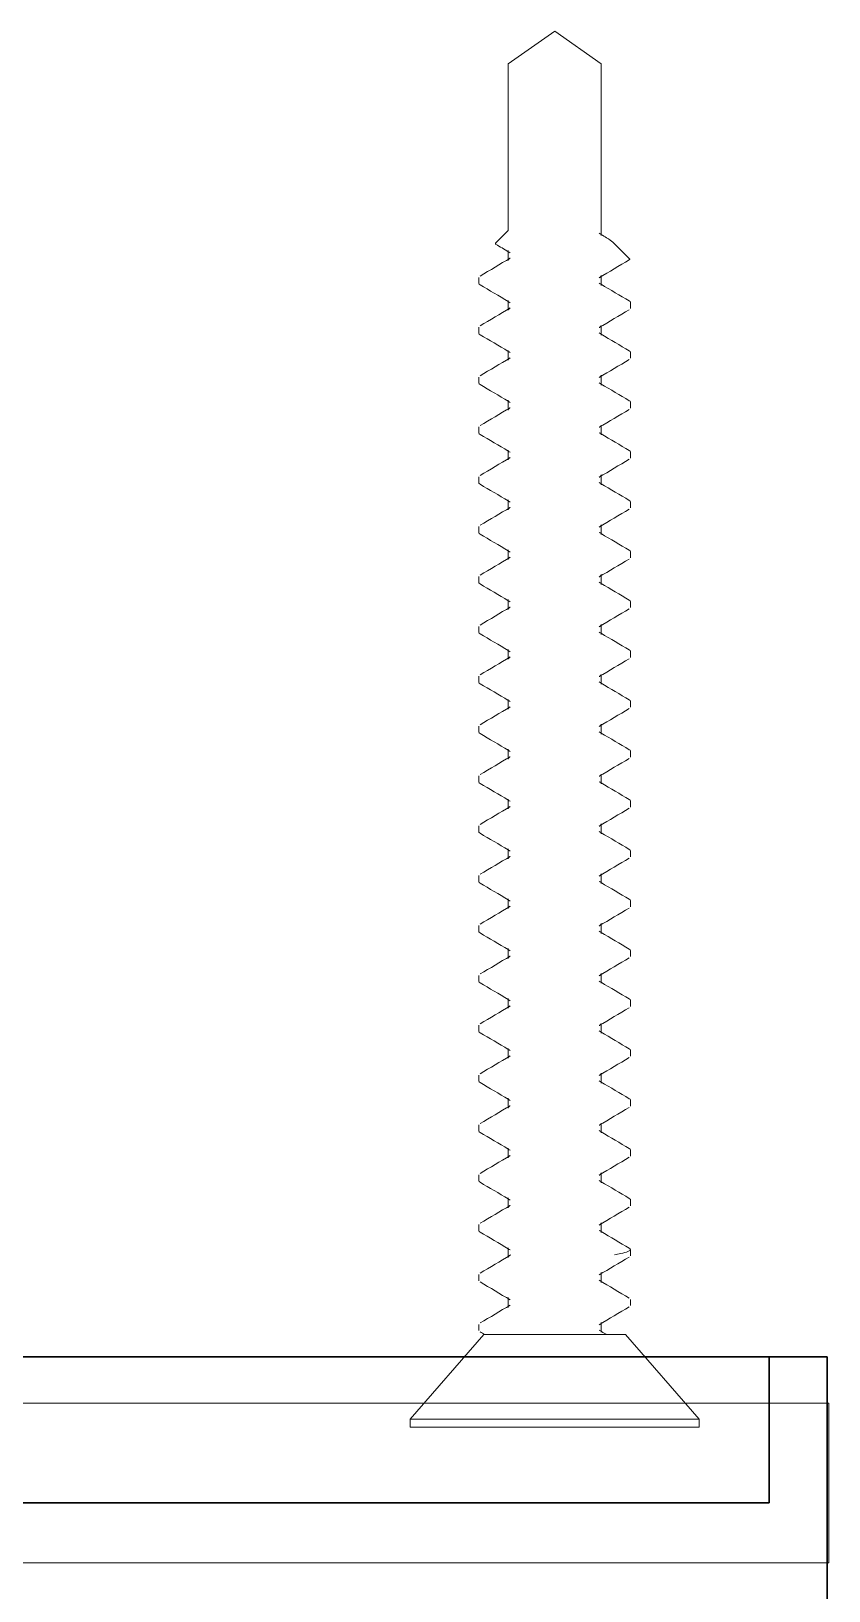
# Model space of a CAD drawing. Header units: inches. Extents: x -3.11 to 0.33, y 7.98 to 15.01.
# Drawn here: x -1.233 to -0.233, y 13.051 to 15.006 of the extents above; entities that cross this region are included whole.
import ezdxf

# ---------------------------------------------------------------- set-up
doc = ezdxf.new("R2010")
doc.units = ezdxf.units.IN
doc.header["$LTSCALE"] = 0.5
doc.header["$MEASUREMENT"] = 0
for name, color, linetype, lineweight in [('FABRIC-ROLL', 7, 'Continuous', 30), ('SHADE-BRACKET', 7, 'Continuous', 30), ('SHADE-BRACKET_SCREW', 7, 'Continuous', 5), ('SUB-BRACKET', 7, 'Continuous', 18)]:
    doc.layers.add(name, color=color, linetype=linetype, lineweight=lineweight)

# ---------------------------------------------------------------- blocks, each defined once
blk = doc.blocks.new('SCREWS-085596')
at = {"layer": 'SHADE-BRACKET_SCREW', "extrusion": (1, 6.12323e-17, 0)}
for p, q in [((-0.8073, 14.7453), (-0.749, 14.7861)), ((-0.6908, 14.7453), (-0.749, 14.7861)), ((-0.8073, 14.7453), (-0.8073, 14.5361)), ((-0.6908, 14.7453), (-0.6908, 14.53)), ((-0.8073, 14.5361), (-0.8232, 14.5202)), ((-0.8073, 14.511), (-0.8073, 14.5001)), ((-0.6762, 14.5216), (-0.655, 14.5004)), ((-0.8073, 14.5001), (-0.8073, 14.4987)), ((-0.844, 14.4775), (-0.844, 14.4697)), ((-0.6908, 14.4798), (-0.6908, 14.4785)), ((-0.6908, 14.4785), (-0.6908, 14.4675)), ((-0.8073, 14.4485), (-0.8073, 14.4376)), ((-0.8073, 14.4376), (-0.8073, 14.4362)), ((-0.654, 14.4385), (-0.654, 14.4463)), ((-0.844, 14.415), (-0.844, 14.4072)), ((-0.6908, 14.4173), (-0.6908, 14.416)), ((-0.6908, 14.416), (-0.6908, 14.405)), ((-0.8073, 14.386), (-0.8073, 14.3751)), ((-0.8073, 14.3751), (-0.8073, 14.3737)), ((-0.654, 14.376), (-0.654, 14.3838)), ((-0.844, 14.3525), (-0.844, 14.3447)), ((-0.6908, 14.3548), (-0.6908, 14.3535)), ((-0.6908, 14.3535), (-0.6908, 14.3425)), ((-0.8073, 14.3235), (-0.8073, 14.3126)), ((-0.8073, 14.3126), (-0.8073, 14.3112)), ((-0.654, 14.3135), (-0.654, 14.3213)), ((-0.6908, 14.2923), (-0.6908, 14.291)), ((-0.844, 14.29), (-0.844, 14.2822)), ((-0.6908, 14.291), (-0.6908, 14.28)), ((-0.8073, 14.261), (-0.8073, 14.2501)), ((-0.654, 14.251), (-0.654, 14.2588)), ((-0.8073, 14.2501), (-0.8073, 14.2487)), ((-0.844, 14.2275), (-0.844, 14.2197)), ((-0.6908, 14.2298), (-0.6908, 14.2285)), ((-0.6908, 14.2285), (-0.6908, 14.2175)), ((-0.8073, 14.1985), (-0.8073, 14.1876)), ((-0.654, 14.1885), (-0.654, 14.1963)), ((-0.8073, 14.1876), (-0.8073, 14.1862)), ((-0.844, 14.165), (-0.844, 14.1572)), ((-0.6908, 14.1673), (-0.6908, 14.166)), ((-0.6908, 14.166), (-0.6908, 14.155)), ((-0.8073, 14.136), (-0.8073, 14.1251)), ((-0.8073, 14.1251), (-0.8073, 14.1237)), ((-0.654, 14.126), (-0.654, 14.1338)), ((-0.844, 14.1025), (-0.844, 14.0947)), ((-0.6908, 14.1048), (-0.6908, 14.1035)), ((-0.6908, 14.1035), (-0.6908, 14.0925)), ((-0.8073, 14.0735), (-0.8073, 14.0626)), ((-0.8073, 14.0626), (-0.8073, 14.0612)), ((-0.654, 14.0635), (-0.654, 14.0713)), ((-0.844, 14.04), (-0.844, 14.0322)), ((-0.6908, 14.0423), (-0.6908, 14.041)), ((-0.6908, 14.041), (-0.6908, 14.03)), ((-0.8073, 14.011), (-0.8073, 14.0001)), ((-0.8073, 14.0001), (-0.8073, 13.9987)), ((-0.654, 14.001), (-0.654, 14.0088)), ((-0.6908, 13.9798), (-0.6908, 13.9785)), ((-0.844, 13.9775), (-0.844, 13.9697)), ((-0.6908, 13.9785), (-0.6908, 13.9675)), ((-0.8073, 13.9485), (-0.8073, 13.9376)), ((-0.654, 13.9385), (-0.654, 13.9463)), ((-0.8073, 13.9376), (-0.8073, 13.9362)), ((-0.844, 13.915), (-0.844, 13.9072)), ((-0.6908, 13.9173), (-0.6908, 13.916)), ((-0.6908, 13.916), (-0.6908, 13.905)), ((-0.8073, 13.886), (-0.8073, 13.8751)), ((-0.654, 13.876), (-0.654, 13.8838)), ((-0.8073, 13.8751), (-0.8073, 13.8737)), ((-0.844, 13.8525), (-0.844, 13.8447)), ((-0.6908, 13.8548), (-0.6908, 13.8535)), ((-0.6908, 13.8535), (-0.6908, 13.8425)), ((-0.8073, 13.8235), (-0.8073, 13.8126)), ((-0.8073, 13.8126), (-0.8073, 13.8112)), ((-0.654, 13.8135), (-0.654, 13.8213)), ((-0.844, 13.79), (-0.844, 13.7822)), ((-0.6908, 13.7923), (-0.6908, 13.791)), ((-0.6908, 13.791), (-0.6908, 13.78)), ((-0.8073, 13.761), (-0.8073, 13.7501)), ((-0.8073, 13.7501), (-0.8073, 13.7487)), ((-0.654, 13.751), (-0.654, 13.7588)), ((-0.844, 13.7275), (-0.844, 13.7197)), ((-0.6908, 13.7298), (-0.6908, 13.7285)), ((-0.6908, 13.7285), (-0.6908, 13.7175)), ((-0.8073, 13.6985), (-0.8073, 13.6876)), ((-0.8073, 13.6876), (-0.8073, 13.6862)), ((-0.654, 13.6885), (-0.654, 13.6963)), ((-0.6908, 13.6673), (-0.6908, 13.666)), ((-0.844, 13.665), (-0.844, 13.6572)), ((-0.6908, 13.666), (-0.6908, 13.655)), ((-0.8073, 13.636), (-0.8073, 13.6251)), ((-0.654, 13.626), (-0.654, 13.6338)), ((-0.8073, 13.6251), (-0.8073, 13.6237)), ((-0.844, 13.6025), (-0.844, 13.5947)), ((-0.6908, 13.6048), (-0.6908, 13.6035)), ((-0.6908, 13.6035), (-0.6908, 13.5925)), ((-0.8073, 13.5735), (-0.8073, 13.5626)), ((-0.654, 13.5635), (-0.654, 13.5713)), ((-0.8073, 13.5626), (-0.8073, 13.5612)), ((-0.844, 13.54), (-0.844, 13.5322)), ((-0.6908, 13.5423), (-0.6908, 13.541)), ((-0.6908, 13.541), (-0.6908, 13.53)), ((-0.8073, 13.511), (-0.8073, 13.5001)), ((-0.8073, 13.5001), (-0.8073, 13.4987)), ((-0.654, 13.501), (-0.654, 13.5088)), ((-0.844, 13.4775), (-0.844, 13.4697)), ((-0.6908, 13.4798), (-0.6908, 13.4785)), ((-0.6908, 13.4785), (-0.6908, 13.4675)), ((-0.8073, 13.4485), (-0.8073, 13.4376)), ((-0.8073, 13.4376), (-0.8073, 13.4362)), ((-0.654, 13.4385), (-0.654, 13.4463)), ((-0.844, 13.415), (-0.844, 13.4072)), ((-0.6908, 13.4173), (-0.6908, 13.416)), ((-0.6908, 13.416), (-0.6908, 13.405)), ((-0.8073, 13.386), (-0.8073, 13.3751)), ((-0.8073, 13.3751), (-0.8073, 13.3737)), ((-0.654, 13.376), (-0.654, 13.3838)), ((-0.6908, 13.3548), (-0.6908, 13.3535)), ((-0.844, 13.3525), (-0.844, 13.3447)), ((-0.6908, 13.3535), (-0.6908, 13.3425)), ((-0.8073, 13.3235), (-0.8073, 13.3126)), ((-0.654, 13.3135), (-0.654, 13.3213)), ((-0.8073, 13.3126), (-0.8073, 13.3112)), ((-0.844, 13.29), (-0.844, 13.2822)), ((-0.6908, 13.2923), (-0.6908, 13.291)), ((-0.6908, 13.291), (-0.6908, 13.28)), ((-0.8073, 13.261), (-0.8073, 13.2521)), ((-0.654, 13.2521), (-0.654, 13.2588)), ((-0.8073, 13.2521), (-0.8073, 13.2487)), ((-0.654, 13.251), (-0.654, 13.2521)), ((-0.844, 13.2275), (-0.844, 13.2197)), ((-0.6908, 13.2298), (-0.6908, 13.2175)), ((-0.8073, 13.1985), (-0.8073, 13.1862)), ((-0.654, 13.1885), (-0.654, 13.1963)), ((-0.844, 13.165), (-0.844, 13.1572)), ((-0.6908, 13.1673), (-0.6908, 13.155)), ((-0.8379, 13.1521), (-0.93, 13.0461)), ((-0.8379, 13.1521), (-0.749, 13.1521)), ((-0.749, 13.1521), (-0.6602, 13.1521)), ((-0.6602, 13.1521), (-0.568, 13.0461)), ((-0.93, 13.0461), (-0.749, 13.0461)), ((-0.93, 13.0461), (-0.93, 13.0361)), ((-0.749, 13.0461), (-0.568, 13.0461)), ((-0.568, 13.0461), (-0.568, 13.0361)), ((-0.8281, 13.0361), (-0.93, 13.0361)), ((-0.8281, 13.0361), (-0.6685, 13.0361)), ((-0.568, 13.0361), (-0.6685, 13.0361))]:
    blk.add_line(p, q, dxfattribs=at)
at = {"layer": 'SHADE-BRACKET_SCREW'}
for points in [[(-0.6932, 14.5328), (-0.6924, 14.5323), (-0.6916, 14.5318), (-0.6908, 14.5313)], [(-0.6908, 14.5313), (-0.6885, 14.5299), (-0.6862, 14.5285), (-0.6839, 14.5272)], [(-0.6762, 14.5216), (-0.678, 14.5234), (-0.6805, 14.5252), (-0.6839, 14.5272)], [(-0.8073, 14.5097), (-0.8124, 14.5128), (-0.8176, 14.5159), (-0.8227, 14.5189)], [(-0.8048, 14.5082), (-0.8057, 14.5087), (-0.8065, 14.5092), (-0.8073, 14.5097)], [(-0.6762, 14.5216), (-0.6762, 14.5216), (-0.6762, 14.5216), (-0.6762, 14.5216)], [(-0.6762, 14.5216), (-0.6762, 14.5216), (-0.6762, 14.5216), (-0.6762, 14.5216)], [(-0.8426, 14.4792), (-0.83, 14.4866), (-0.8174, 14.494), (-0.8048, 14.5016)], [(-0.6555, 14.4994), (-0.6681, 14.492), (-0.6807, 14.4846), (-0.6932, 14.477)], [(-0.6554, 14.4994), (-0.6554, 14.4994), (-0.6554, 14.4994), (-0.6554, 14.4994)], [(-0.8426, 14.4681), (-0.8436, 14.4687), (-0.844, 14.4692), (-0.844, 14.4697)], [(-0.8073, 14.4472), (-0.819, 14.4543), (-0.8308, 14.4612), (-0.8426, 14.4681)], [(-0.6932, 14.4703), (-0.6924, 14.4698), (-0.6916, 14.4693), (-0.6908, 14.4688)], [(-0.6908, 14.4688), (-0.679, 14.4618), (-0.6673, 14.4548), (-0.6555, 14.4479)], [(-0.8426, 14.4167), (-0.83, 14.4241), (-0.8174, 14.4315), (-0.8048, 14.4391)], [(-0.8048, 14.4457), (-0.8057, 14.4462), (-0.8065, 14.4467), (-0.8073, 14.4472)], [(-0.6555, 14.4369), (-0.6681, 14.4295), (-0.6807, 14.4221), (-0.6932, 14.4145)], [(-0.6555, 14.4479), (-0.6545, 14.4474), (-0.654, 14.4468), (-0.654, 14.4463)], [(-0.8426, 14.4056), (-0.8436, 14.4062), (-0.844, 14.4067), (-0.844, 14.4072)], [(-0.8073, 14.3847), (-0.819, 14.3918), (-0.8308, 14.3987), (-0.8426, 14.4056)], [(-0.6932, 14.4078), (-0.6924, 14.4073), (-0.6916, 14.4068), (-0.6908, 14.4063)], [(-0.6908, 14.4063), (-0.679, 14.3993), (-0.6673, 14.3923), (-0.6555, 14.3854)], [(-0.8426, 14.3542), (-0.83, 14.3616), (-0.8174, 14.369), (-0.8048, 14.3766)], [(-0.8048, 14.3832), (-0.8057, 14.3837), (-0.8065, 14.3842), (-0.8073, 14.3847)], [(-0.6555, 14.3744), (-0.6681, 14.367), (-0.6807, 14.3596), (-0.6932, 14.352)], [(-0.6555, 14.3854), (-0.6545, 14.3849), (-0.654, 14.3843), (-0.654, 14.3838)], [(-0.8426, 14.3431), (-0.8436, 14.3437), (-0.844, 14.3442), (-0.844, 14.3447)], [(-0.8073, 14.3222), (-0.819, 14.3293), (-0.8308, 14.3362), (-0.8426, 14.3431)], [(-0.6932, 14.3453), (-0.6924, 14.3448), (-0.6916, 14.3443), (-0.6908, 14.3438)], [(-0.6908, 14.3438), (-0.679, 14.3368), (-0.6673, 14.3298), (-0.6555, 14.3229)], [(-0.8426, 14.2917), (-0.83, 14.2991), (-0.8174, 14.3065), (-0.8048, 14.3141)], [(-0.8048, 14.3207), (-0.8057, 14.3212), (-0.8065, 14.3217), (-0.8073, 14.3222)], [(-0.6555, 14.3119), (-0.6681, 14.3045), (-0.6807, 14.2971), (-0.6932, 14.2895)], [(-0.6555, 14.3229), (-0.6545, 14.3224), (-0.654, 14.3218), (-0.654, 14.3213)], [(-0.8426, 14.2806), (-0.8436, 14.2812), (-0.844, 14.2817), (-0.844, 14.2822)], [(-0.8073, 14.2597), (-0.819, 14.2668), (-0.8308, 14.2737), (-0.8426, 14.2806)], [(-0.6932, 14.2828), (-0.6924, 14.2823), (-0.6916, 14.2818), (-0.6908, 14.2813)], [(-0.6908, 14.2813), (-0.679, 14.2743), (-0.6673, 14.2673), (-0.6555, 14.2604)], [(-0.8048, 14.2582), (-0.8057, 14.2587), (-0.8065, 14.2592), (-0.8073, 14.2597)], [(-0.6555, 14.2604), (-0.6545, 14.2599), (-0.654, 14.2593), (-0.654, 14.2588)], [(-0.8426, 14.2292), (-0.83, 14.2366), (-0.8174, 14.244), (-0.8048, 14.2516)], [(-0.6555, 14.2494), (-0.6681, 14.242), (-0.6807, 14.2346), (-0.6932, 14.227)], [(-0.8426, 14.2181), (-0.8436, 14.2187), (-0.844, 14.2192), (-0.844, 14.2197)], [(-0.8073, 14.1972), (-0.819, 14.2043), (-0.8308, 14.2112), (-0.8426, 14.2181)], [(-0.6932, 14.2203), (-0.6924, 14.2198), (-0.6916, 14.2193), (-0.6908, 14.2188)], [(-0.6908, 14.2188), (-0.679, 14.2118), (-0.6673, 14.2048), (-0.6555, 14.1979)], [(-0.8048, 14.1957), (-0.8057, 14.1962), (-0.8065, 14.1967), (-0.8073, 14.1972)], [(-0.6555, 14.1979), (-0.6545, 14.1974), (-0.654, 14.1968), (-0.654, 14.1963)], [(-0.8426, 14.1667), (-0.83, 14.1741), (-0.8174, 14.1815), (-0.8048, 14.1891)], [(-0.6555, 14.1869), (-0.6681, 14.1795), (-0.6807, 14.1721), (-0.6932, 14.1645)], [(-0.8426, 14.1556), (-0.8436, 14.1562), (-0.844, 14.1567), (-0.844, 14.1572)], [(-0.8073, 14.1347), (-0.819, 14.1418), (-0.8308, 14.1487), (-0.8426, 14.1556)], [(-0.6932, 14.1578), (-0.6924, 14.1573), (-0.6916, 14.1568), (-0.6908, 14.1563)], [(-0.6908, 14.1563), (-0.679, 14.1493), (-0.6673, 14.1423), (-0.6555, 14.1354)], [(-0.8426, 14.1042), (-0.83, 14.1116), (-0.8174, 14.119), (-0.8048, 14.1266)], [(-0.8048, 14.1332), (-0.8057, 14.1337), (-0.8065, 14.1342), (-0.8073, 14.1347)], [(-0.6555, 14.1244), (-0.6681, 14.117), (-0.6807, 14.1096), (-0.6932, 14.102)], [(-0.6555, 14.1354), (-0.6545, 14.1349), (-0.654, 14.1343), (-0.654, 14.1338)], [(-0.8426, 14.0931), (-0.8436, 14.0937), (-0.844, 14.0942), (-0.844, 14.0947)], [(-0.8073, 14.0722), (-0.819, 14.0793), (-0.8308, 14.0862), (-0.8426, 14.0931)], [(-0.6932, 14.0953), (-0.6924, 14.0948), (-0.6916, 14.0943), (-0.6908, 14.0938)], [(-0.6908, 14.0938), (-0.679, 14.0868), (-0.6673, 14.0798), (-0.6555, 14.0729)], [(-0.8426, 14.0417), (-0.83, 14.0491), (-0.8174, 14.0565), (-0.8048, 14.0641)], [(-0.8048, 14.0707), (-0.8057, 14.0712), (-0.8065, 14.0717), (-0.8073, 14.0722)], [(-0.6555, 14.0619), (-0.6681, 14.0545), (-0.6807, 14.0471), (-0.6932, 14.0395)], [(-0.6555, 14.0729), (-0.6545, 14.0724), (-0.654, 14.0718), (-0.654, 14.0713)], [(-0.8426, 14.0306), (-0.8436, 14.0312), (-0.844, 14.0317), (-0.844, 14.0322)], [(-0.8073, 14.0097), (-0.819, 14.0168), (-0.8308, 14.0237), (-0.8426, 14.0306)], [(-0.6932, 14.0328), (-0.6924, 14.0323), (-0.6916, 14.0318), (-0.6908, 14.0313)], [(-0.6908, 14.0313), (-0.679, 14.0243), (-0.6673, 14.0173), (-0.6555, 14.0104)], [(-0.8426, 13.9792), (-0.83, 13.9866), (-0.8174, 13.994), (-0.8048, 14.0016)], [(-0.8048, 14.0082), (-0.8057, 14.0087), (-0.8065, 14.0092), (-0.8073, 14.0097)], [(-0.6555, 13.9994), (-0.6681, 13.992), (-0.6807, 13.9846), (-0.6932, 13.977)], [(-0.6555, 14.0104), (-0.6545, 14.0099), (-0.654, 14.0093), (-0.654, 14.0088)], [(-0.8426, 13.9681), (-0.8436, 13.9687), (-0.844, 13.9692), (-0.844, 13.9697)], [(-0.8073, 13.9472), (-0.819, 13.9543), (-0.8308, 13.9612), (-0.8426, 13.9681)], [(-0.6932, 13.9703), (-0.6924, 13.9698), (-0.6916, 13.9693), (-0.6908, 13.9688)], [(-0.6908, 13.9688), (-0.679, 13.9618), (-0.6673, 13.9548), (-0.6555, 13.9479)], [(-0.8048, 13.9457), (-0.8057, 13.9462), (-0.8065, 13.9467), (-0.8073, 13.9472)], [(-0.6555, 13.9479), (-0.6545, 13.9474), (-0.654, 13.9468), (-0.654, 13.9463)], [(-0.8426, 13.9167), (-0.83, 13.9241), (-0.8174, 13.9315), (-0.8048, 13.9391)], [(-0.6555, 13.9369), (-0.6681, 13.9295), (-0.6807, 13.9221), (-0.6932, 13.9145)], [(-0.8426, 13.9056), (-0.8436, 13.9062), (-0.844, 13.9067), (-0.844, 13.9072)], [(-0.8073, 13.8847), (-0.819, 13.8918), (-0.8308, 13.8987), (-0.8426, 13.9056)], [(-0.6932, 13.9078), (-0.6924, 13.9073), (-0.6916, 13.9068), (-0.6908, 13.9063)], [(-0.6908, 13.9063), (-0.679, 13.8993), (-0.6673, 13.8923), (-0.6555, 13.8854)], [(-0.8048, 13.8832), (-0.8057, 13.8837), (-0.8065, 13.8842), (-0.8073, 13.8847)], [(-0.6555, 13.8854), (-0.6545, 13.8849), (-0.654, 13.8843), (-0.654, 13.8838)], [(-0.8426, 13.8542), (-0.83, 13.8616), (-0.8174, 13.869), (-0.8048, 13.8766)], [(-0.6555, 13.8744), (-0.6681, 13.867), (-0.6807, 13.8596), (-0.6932, 13.852)], [(-0.8426, 13.8431), (-0.8436, 13.8437), (-0.844, 13.8442), (-0.844, 13.8447)], [(-0.8073, 13.8222), (-0.819, 13.8293), (-0.8308, 13.8362), (-0.8426, 13.8431)], [(-0.6932, 13.8453), (-0.6924, 13.8448), (-0.6916, 13.8443), (-0.6908, 13.8438)], [(-0.6908, 13.8438), (-0.679, 13.8368), (-0.6673, 13.8298), (-0.6555, 13.8229)], [(-0.6555, 13.8229), (-0.6545, 13.8224), (-0.654, 13.8218), (-0.654, 13.8213)], [(-0.8426, 13.7917), (-0.83, 13.7991), (-0.8174, 13.8065), (-0.8048, 13.8141)], [(-0.8048, 13.8207), (-0.8057, 13.8212), (-0.8065, 13.8217), (-0.8073, 13.8222)], [(-0.6555, 13.8119), (-0.6681, 13.8045), (-0.6807, 13.7971), (-0.6932, 13.7895)], [(-0.8426, 13.7806), (-0.8436, 13.7812), (-0.844, 13.7817), (-0.844, 13.7822)], [(-0.8073, 13.7597), (-0.819, 13.7668), (-0.8308, 13.7737), (-0.8426, 13.7806)], [(-0.6932, 13.7828), (-0.6924, 13.7823), (-0.6916, 13.7818), (-0.6908, 13.7813)], [(-0.6908, 13.7813), (-0.679, 13.7743), (-0.6673, 13.7673), (-0.6555, 13.7604)], [(-0.8426, 13.7292), (-0.83, 13.7366), (-0.8174, 13.744), (-0.8048, 13.7516)], [(-0.8048, 13.7582), (-0.8057, 13.7587), (-0.8065, 13.7592), (-0.8073, 13.7597)], [(-0.6555, 13.7494), (-0.6681, 13.742), (-0.6807, 13.7346), (-0.6932, 13.727)], [(-0.6555, 13.7604), (-0.6545, 13.7599), (-0.654, 13.7593), (-0.654, 13.7588)], [(-0.8426, 13.7181), (-0.8436, 13.7187), (-0.844, 13.7192), (-0.844, 13.7197)], [(-0.8073, 13.6972), (-0.819, 13.7043), (-0.8308, 13.7112), (-0.8426, 13.7181)], [(-0.6932, 13.7203), (-0.6924, 13.7198), (-0.6916, 13.7193), (-0.6908, 13.7188)], [(-0.6908, 13.7188), (-0.679, 13.7118), (-0.6673, 13.7048), (-0.6555, 13.6979)], [(-0.8426, 13.6667), (-0.83, 13.6741), (-0.8174, 13.6815), (-0.8048, 13.6891)], [(-0.8048, 13.6957), (-0.8057, 13.6962), (-0.8065, 13.6967), (-0.8073, 13.6972)], [(-0.6555, 13.6869), (-0.6681, 13.6795), (-0.6807, 13.6721), (-0.6932, 13.6645)], [(-0.6555, 13.6979), (-0.6545, 13.6974), (-0.654, 13.6968), (-0.654, 13.6963)], [(-0.8426, 13.6556), (-0.8436, 13.6562), (-0.844, 13.6567), (-0.844, 13.6572)], [(-0.8073, 13.6347), (-0.819, 13.6418), (-0.8308, 13.6487), (-0.8426, 13.6556)], [(-0.6932, 13.6578), (-0.6924, 13.6573), (-0.6916, 13.6568), (-0.6908, 13.6563)], [(-0.6908, 13.6563), (-0.679, 13.6493), (-0.6673, 13.6423), (-0.6555, 13.6354)], [(-0.8048, 13.6332), (-0.8057, 13.6337), (-0.8065, 13.6342), (-0.8073, 13.6347)], [(-0.6555, 13.6354), (-0.6545, 13.6349), (-0.654, 13.6343), (-0.654, 13.6338)], [(-0.8426, 13.6042), (-0.83, 13.6116), (-0.8174, 13.619), (-0.8048, 13.6266)], [(-0.6555, 13.6244), (-0.6681, 13.617), (-0.6807, 13.6096), (-0.6932, 13.602)], [(-0.8426, 13.5931), (-0.8436, 13.5937), (-0.844, 13.5942), (-0.844, 13.5947)], [(-0.8073, 13.5722), (-0.819, 13.5793), (-0.8308, 13.5862), (-0.8426, 13.5931)], [(-0.6932, 13.5953), (-0.6924, 13.5948), (-0.6916, 13.5943), (-0.6908, 13.5938)], [(-0.6908, 13.5938), (-0.679, 13.5868), (-0.6673, 13.5798), (-0.6555, 13.5729)], [(-0.8048, 13.5707), (-0.8057, 13.5712), (-0.8065, 13.5717), (-0.8073, 13.5722)], [(-0.6555, 13.5729), (-0.6545, 13.5724), (-0.654, 13.5718), (-0.654, 13.5713)], [(-0.8426, 13.5417), (-0.83, 13.5491), (-0.8174, 13.5565), (-0.8048, 13.5641)], [(-0.6555, 13.5619), (-0.6681, 13.5545), (-0.6807, 13.5471), (-0.6932, 13.5395)], [(-0.8426, 13.5306), (-0.8436, 13.5312), (-0.844, 13.5317), (-0.844, 13.5322)], [(-0.8073, 13.5097), (-0.819, 13.5168), (-0.8308, 13.5237), (-0.8426, 13.5306)], [(-0.6932, 13.5328), (-0.6924, 13.5323), (-0.6916, 13.5318), (-0.6908, 13.5313)], [(-0.6908, 13.5313), (-0.679, 13.5243), (-0.6673, 13.5173), (-0.6555, 13.5104)], [(-0.6555, 13.5104), (-0.6545, 13.5099), (-0.654, 13.5093), (-0.654, 13.5088)], [(-0.8426, 13.4792), (-0.83, 13.4866), (-0.8174, 13.494), (-0.8048, 13.5016)], [(-0.8048, 13.5082), (-0.8057, 13.5087), (-0.8065, 13.5092), (-0.8073, 13.5097)], [(-0.6555, 13.4994), (-0.6681, 13.492), (-0.6807, 13.4846), (-0.6932, 13.477)], [(-0.8426, 13.4681), (-0.8436, 13.4687), (-0.844, 13.4692), (-0.844, 13.4697)], [(-0.8073, 13.4472), (-0.819, 13.4543), (-0.8308, 13.4612), (-0.8426, 13.4681)], [(-0.6932, 13.4703), (-0.6924, 13.4698), (-0.6916, 13.4693), (-0.6908, 13.4688)], [(-0.6908, 13.4688), (-0.679, 13.4618), (-0.6673, 13.4548), (-0.6555, 13.4479)], [(-0.8426, 13.4167), (-0.83, 13.4241), (-0.8174, 13.4315), (-0.8048, 13.4391)], [(-0.8048, 13.4457), (-0.8057, 13.4462), (-0.8065, 13.4467), (-0.8073, 13.4472)], [(-0.6555, 13.4369), (-0.6681, 13.4295), (-0.6807, 13.4221), (-0.6932, 13.4145)], [(-0.6555, 13.4479), (-0.6545, 13.4474), (-0.654, 13.4468), (-0.654, 13.4463)], [(-0.8426, 13.4056), (-0.8436, 13.4062), (-0.844, 13.4067), (-0.844, 13.4072)], [(-0.8073, 13.3847), (-0.819, 13.3918), (-0.8308, 13.3987), (-0.8426, 13.4056)], [(-0.6932, 13.4078), (-0.6924, 13.4073), (-0.6916, 13.4068), (-0.6908, 13.4063)], [(-0.6908, 13.4063), (-0.679, 13.3993), (-0.6673, 13.3923), (-0.6555, 13.3854)], [(-0.8426, 13.3542), (-0.83, 13.3616), (-0.8174, 13.369), (-0.8048, 13.3766)], [(-0.8048, 13.3832), (-0.8057, 13.3837), (-0.8065, 13.3842), (-0.8073, 13.3847)], [(-0.6555, 13.3744), (-0.6681, 13.367), (-0.6807, 13.3596), (-0.6932, 13.352)], [(-0.6555, 13.3854), (-0.6545, 13.3849), (-0.654, 13.3843), (-0.654, 13.3838)], [(-0.8426, 13.3431), (-0.8436, 13.3437), (-0.844, 13.3442), (-0.844, 13.3447)], [(-0.8073, 13.3222), (-0.819, 13.3293), (-0.8308, 13.3362), (-0.8426, 13.3431)], [(-0.6932, 13.3453), (-0.6924, 13.3448), (-0.6916, 13.3443), (-0.6908, 13.3438)], [(-0.6908, 13.3438), (-0.679, 13.3368), (-0.6673, 13.3298), (-0.6555, 13.3229)], [(-0.8048, 13.3207), (-0.8057, 13.3212), (-0.8065, 13.3217), (-0.8073, 13.3222)], [(-0.6555, 13.3229), (-0.6545, 13.3224), (-0.654, 13.3218), (-0.654, 13.3213)], [(-0.8426, 13.2917), (-0.83, 13.2991), (-0.8174, 13.3065), (-0.8048, 13.3141)], [(-0.6555, 13.3119), (-0.6681, 13.3045), (-0.6807, 13.2971), (-0.6932, 13.2895)], [(-0.8426, 13.2806), (-0.8436, 13.2812), (-0.844, 13.2817), (-0.844, 13.2822)], [(-0.8073, 13.2597), (-0.819, 13.2668), (-0.8308, 13.2737), (-0.8426, 13.2806)], [(-0.6932, 13.2828), (-0.6924, 13.2823), (-0.6916, 13.2818), (-0.6908, 13.2813)], [(-0.6908, 13.2813), (-0.679, 13.2743), (-0.6673, 13.2673), (-0.6555, 13.2604)], [(-0.8048, 13.2582), (-0.8057, 13.2587), (-0.8065, 13.2592), (-0.8073, 13.2597)], [(-0.6555, 13.2604), (-0.6545, 13.2599), (-0.654, 13.2593), (-0.654, 13.2588)], [(-0.8426, 13.2292), (-0.83, 13.2366), (-0.8174, 13.244), (-0.8048, 13.2516)], [(-0.6555, 13.2494), (-0.6681, 13.242), (-0.6807, 13.2346), (-0.6932, 13.227)], [(-0.8048, 13.1957), (-0.8174, 13.2033), (-0.83, 13.2107), (-0.8426, 13.2181)], [(-0.6932, 13.2203), (-0.6807, 13.2127), (-0.6681, 13.2053), (-0.6555, 13.1979)], [(-0.8426, 13.1667), (-0.83, 13.1741), (-0.8174, 13.1815), (-0.8048, 13.1891)], [(-0.6555, 13.1869), (-0.6681, 13.1795), (-0.6807, 13.1721), (-0.6932, 13.1645)], [(-0.8367, 13.1521), (-0.8386, 13.1533), (-0.8406, 13.1545), (-0.8426, 13.1556)], [(-0.6932, 13.1578), (-0.6901, 13.1559), (-0.687, 13.154), (-0.6838, 13.1521)]]:
    blk.add_open_spline(points, degree=3, dxfattribs=at)
for points, knots in [([(-0.8232, 14.5202), (-0.8236, 14.5198), (-0.8235, 14.5194), (-0.8228, 14.519), (-0.8227, 14.5189), (-0.8227, 14.5189)], [0, 0, 0, 0, 0.04009255, 0.04009255, 0.04259025, 0.04259025, 0.04259025, 0.04259025]), ([(-0.8073, 14.4987), (-0.8073, 14.4995), (-0.8067, 14.5003), (-0.8053, 14.5013), (-0.8051, 14.5014), (-0.8048, 14.5016)], [0, 0, 0, 0, 0.03760065, 0.03760065, 0.04404623, 0.04404623, 0.04404623, 0.04404623]), ([(-0.655, 14.5004), (-0.6549, 14.5003), (-0.6548, 14.5001), (-0.6549, 14.4998), (-0.6551, 14.4996), (-0.6554, 14.4994)], [0, 0, 0, 0, 0.02001793, 0.02001793, 0.04021318, 0.04021318, 0.04021318, 0.04021318]), ([(-0.6908, 14.4798), (-0.6908, 14.479), (-0.6914, 14.4783), (-0.6928, 14.4773), (-0.693, 14.4771), (-0.6932, 14.477)], [0, 0, 0, 0, 0.03761322, 0.03761322, 0.04404641, 0.04404641, 0.04404641, 0.04404641]), ([(-0.8073, 14.4362), (-0.8073, 14.437), (-0.8067, 14.4378), (-0.8053, 14.4388), (-0.8051, 14.4389), (-0.8048, 14.4391)], [0, 0, 0, 0, 0.03760065, 0.03760065, 0.04404623, 0.04404623, 0.04404623, 0.04404623]), ([(-0.6908, 14.4173), (-0.6908, 14.4165), (-0.6914, 14.4158), (-0.6928, 14.4148), (-0.693, 14.4146), (-0.6932, 14.4145)], [0, 0, 0, 0, 0.03761347, 0.03761347, 0.0440472, 0.0440472, 0.0440472, 0.0440472]), ([(-0.8073, 14.3737), (-0.8073, 14.3745), (-0.8067, 14.3753), (-0.8053, 14.3763), (-0.8051, 14.3764), (-0.8048, 14.3766)], [0, 0, 0, 0, 0.03760065, 0.03760065, 0.04404623, 0.04404623, 0.04404623, 0.04404623]), ([(-0.6908, 14.3548), (-0.6908, 14.354), (-0.6914, 14.3533), (-0.6928, 14.3523), (-0.693, 14.3521), (-0.6932, 14.352)], [0, 0, 0, 0, 0.03761347, 0.03761347, 0.0440472, 0.0440472, 0.0440472, 0.0440472]), ([(-0.8073, 14.3112), (-0.8073, 14.312), (-0.8067, 14.3128), (-0.8053, 14.3138), (-0.8051, 14.3139), (-0.8048, 14.3141)], [0, 0, 0, 0, 0.03760065, 0.03760065, 0.04404623, 0.04404623, 0.04404623, 0.04404623]), ([(-0.6908, 14.2923), (-0.6908, 14.2915), (-0.6914, 14.2908), (-0.6928, 14.2898), (-0.693, 14.2896), (-0.6932, 14.2895)], [0, 0, 0, 0, 0.03761347, 0.03761347, 0.0440472, 0.0440472, 0.0440472, 0.0440472]), ([(-0.8073, 14.2487), (-0.8073, 14.2495), (-0.8067, 14.2503), (-0.8053, 14.2513), (-0.8051, 14.2514), (-0.8048, 14.2516)], [0, 0, 0, 0, 0.03760065, 0.03760065, 0.04404623, 0.04404623, 0.04404623, 0.04404623]), ([(-0.6908, 14.2298), (-0.6908, 14.229), (-0.6914, 14.2283), (-0.6928, 14.2273), (-0.693, 14.2271), (-0.6932, 14.227)], [0, 0, 0, 0, 0.03761347, 0.03761347, 0.0440472, 0.0440472, 0.0440472, 0.0440472]), ([(-0.8073, 14.1862), (-0.8073, 14.187), (-0.8067, 14.1878), (-0.8053, 14.1888), (-0.8051, 14.1889), (-0.8048, 14.1891)], [0, 0, 0, 0, 0.03760065, 0.03760065, 0.04404623, 0.04404623, 0.04404623, 0.04404623]), ([(-0.6908, 14.1673), (-0.6908, 14.1665), (-0.6914, 14.1658), (-0.6928, 14.1648), (-0.693, 14.1646), (-0.6932, 14.1645)], [0, 0, 0, 0, 0.03761347, 0.03761347, 0.0440472, 0.0440472, 0.0440472, 0.0440472]), ([(-0.8073, 14.1237), (-0.8073, 14.1245), (-0.8067, 14.1253), (-0.8053, 14.1263), (-0.8051, 14.1264), (-0.8048, 14.1266)], [0, 0, 0, 0, 0.03760065, 0.03760065, 0.04404623, 0.04404623, 0.04404623, 0.04404623]), ([(-0.6908, 14.1048), (-0.6908, 14.104), (-0.6914, 14.1033), (-0.6928, 14.1023), (-0.693, 14.1021), (-0.6932, 14.102)], [0, 0, 0, 0, 0.03761347, 0.03761347, 0.0440472, 0.0440472, 0.0440472, 0.0440472]), ([(-0.8073, 14.0612), (-0.8073, 14.062), (-0.8067, 14.0628), (-0.8053, 14.0638), (-0.8051, 14.0639), (-0.8048, 14.0641)], [0, 0, 0, 0, 0.03760065, 0.03760065, 0.04404623, 0.04404623, 0.04404623, 0.04404623]), ([(-0.6908, 14.0423), (-0.6908, 14.0415), (-0.6914, 14.0408), (-0.6928, 14.0398), (-0.693, 14.0396), (-0.6932, 14.0395)], [0, 0, 0, 0, 0.03761347, 0.03761347, 0.0440472, 0.0440472, 0.0440472, 0.0440472]), ([(-0.8073, 13.9987), (-0.8073, 13.9995), (-0.8067, 14.0003), (-0.8053, 14.0013), (-0.8051, 14.0014), (-0.8048, 14.0016)], [0, 0, 0, 0, 0.03760065, 0.03760065, 0.04404623, 0.04404623, 0.04404623, 0.04404623]), ([(-0.6908, 13.9798), (-0.6908, 13.979), (-0.6914, 13.9783), (-0.6928, 13.9773), (-0.693, 13.9771), (-0.6932, 13.977)], [0, 0, 0, 0, 0.03761347, 0.03761347, 0.0440472, 0.0440472, 0.0440472, 0.0440472]), ([(-0.8073, 13.9362), (-0.8073, 13.937), (-0.8067, 13.9378), (-0.8053, 13.9388), (-0.8051, 13.9389), (-0.8048, 13.9391)], [0, 0, 0, 0, 0.03760065, 0.03760065, 0.04404623, 0.04404623, 0.04404623, 0.04404623]), ([(-0.6908, 13.9173), (-0.6908, 13.9165), (-0.6914, 13.9158), (-0.6928, 13.9148), (-0.693, 13.9146), (-0.6932, 13.9145)], [0, 0, 0, 0, 0.03761347, 0.03761347, 0.0440472, 0.0440472, 0.0440472, 0.0440472]), ([(-0.8073, 13.8737), (-0.8073, 13.8745), (-0.8067, 13.8753), (-0.8053, 13.8763), (-0.8051, 13.8764), (-0.8048, 13.8766)], [0, 0, 0, 0, 0.03760065, 0.03760065, 0.04404623, 0.04404623, 0.04404623, 0.04404623]), ([(-0.6908, 13.8548), (-0.6908, 13.854), (-0.6914, 13.8533), (-0.6928, 13.8523), (-0.693, 13.8521), (-0.6932, 13.852)], [0, 0, 0, 0, 0.03761347, 0.03761347, 0.0440472, 0.0440472, 0.0440472, 0.0440472]), ([(-0.8073, 13.8112), (-0.8073, 13.812), (-0.8067, 13.8128), (-0.8053, 13.8138), (-0.8051, 13.8139), (-0.8048, 13.8141)], [0, 0, 0, 0, 0.03760065, 0.03760065, 0.04404623, 0.04404623, 0.04404623, 0.04404623]), ([(-0.6908, 13.7923), (-0.6908, 13.7915), (-0.6914, 13.7908), (-0.6928, 13.7898), (-0.693, 13.7896), (-0.6932, 13.7895)], [0, 0, 0, 0, 0.03761347, 0.03761347, 0.0440472, 0.0440472, 0.0440472, 0.0440472]), ([(-0.8073, 13.7487), (-0.8073, 13.7495), (-0.8067, 13.7503), (-0.8053, 13.7513), (-0.8051, 13.7514), (-0.8048, 13.7516)], [0, 0, 0, 0, 0.03760065, 0.03760065, 0.04404623, 0.04404623, 0.04404623, 0.04404623]), ([(-0.6908, 13.7298), (-0.6908, 13.729), (-0.6914, 13.7283), (-0.6928, 13.7273), (-0.693, 13.7271), (-0.6932, 13.727)], [0, 0, 0, 0, 0.03761348, 0.03761348, 0.04404721, 0.04404721, 0.04404721, 0.04404721]), ([(-0.8073, 13.6862), (-0.8073, 13.687), (-0.8067, 13.6878), (-0.8053, 13.6888), (-0.8051, 13.6889), (-0.8048, 13.6891)], [0, 0, 0, 0, 0.03760065, 0.03760065, 0.04404623, 0.04404623, 0.04404623, 0.04404623]), ([(-0.6908, 13.6673), (-0.6908, 13.6665), (-0.6914, 13.6658), (-0.6928, 13.6648), (-0.693, 13.6646), (-0.6932, 13.6645)], [0, 0, 0, 0, 0.03761347, 0.03761347, 0.0440472, 0.0440472, 0.0440472, 0.0440472]), ([(-0.8073, 13.6237), (-0.8073, 13.6245), (-0.8067, 13.6253), (-0.8053, 13.6263), (-0.8051, 13.6264), (-0.8048, 13.6266)], [0, 0, 0, 0, 0.03760065, 0.03760065, 0.04404623, 0.04404623, 0.04404623, 0.04404623]), ([(-0.6908, 13.6048), (-0.6908, 13.604), (-0.6914, 13.6033), (-0.6928, 13.6023), (-0.693, 13.6021), (-0.6932, 13.602)], [0, 0, 0, 0, 0.03761347, 0.03761347, 0.0440472, 0.0440472, 0.0440472, 0.0440472]), ([(-0.8073, 13.5612), (-0.8073, 13.562), (-0.8067, 13.5628), (-0.8053, 13.5638), (-0.8051, 13.5639), (-0.8048, 13.5641)], [0, 0, 0, 0, 0.03760065, 0.03760065, 0.04404623, 0.04404623, 0.04404623, 0.04404623]), ([(-0.6908, 13.5423), (-0.6908, 13.5415), (-0.6914, 13.5408), (-0.6928, 13.5398), (-0.693, 13.5396), (-0.6932, 13.5395)], [0, 0, 0, 0, 0.03761347, 0.03761347, 0.0440472, 0.0440472, 0.0440472, 0.0440472]), ([(-0.8073, 13.4987), (-0.8073, 13.4995), (-0.8067, 13.5003), (-0.8053, 13.5013), (-0.8051, 13.5014), (-0.8048, 13.5016)], [0, 0, 0, 0, 0.03760065, 0.03760065, 0.04404623, 0.04404623, 0.04404623, 0.04404623]), ([(-0.6908, 13.4798), (-0.6908, 13.479), (-0.6914, 13.4783), (-0.6928, 13.4773), (-0.693, 13.4771), (-0.6932, 13.477)], [0, 0, 0, 0, 0.03761347, 0.03761347, 0.0440472, 0.0440472, 0.0440472, 0.0440472]), ([(-0.8073, 13.4362), (-0.8073, 13.437), (-0.8067, 13.4378), (-0.8053, 13.4388), (-0.8051, 13.4389), (-0.8048, 13.4391)], [0, 0, 0, 0, 0.03760065, 0.03760065, 0.04404623, 0.04404623, 0.04404623, 0.04404623]), ([(-0.6908, 13.4173), (-0.6908, 13.4165), (-0.6914, 13.4158), (-0.6928, 13.4148), (-0.693, 13.4146), (-0.6932, 13.4145)], [0, 0, 0, 0, 0.03761347, 0.03761347, 0.0440472, 0.0440472, 0.0440472, 0.0440472]), ([(-0.8073, 13.3737), (-0.8073, 13.3745), (-0.8067, 13.3753), (-0.8053, 13.3763), (-0.8051, 13.3764), (-0.8048, 13.3766)], [0, 0, 0, 0, 0.03760065, 0.03760065, 0.04404623, 0.04404623, 0.04404623, 0.04404623]), ([(-0.6908, 13.3548), (-0.6908, 13.354), (-0.6914, 13.3533), (-0.6928, 13.3523), (-0.693, 13.3521), (-0.6932, 13.352)], [0, 0, 0, 0, 0.03761347, 0.03761347, 0.0440472, 0.0440472, 0.0440472, 0.0440472]), ([(-0.8073, 13.3112), (-0.8073, 13.312), (-0.8067, 13.3128), (-0.8053, 13.3138), (-0.8051, 13.3139), (-0.8048, 13.3141)], [0, 0, 0, 0, 0.03760065, 0.03760065, 0.04404623, 0.04404623, 0.04404623, 0.04404623]), ([(-0.6908, 13.2923), (-0.6908, 13.2915), (-0.6914, 13.2908), (-0.6928, 13.2898), (-0.693, 13.2896), (-0.6932, 13.2895)], [0, 0, 0, 0, 0.03761348, 0.03761348, 0.04404721, 0.04404721, 0.04404721, 0.04404721]), ([(-0.654, 13.2588), (-0.654, 13.258), (-0.6551, 13.2572), (-0.6592, 13.2554), (-0.6623, 13.2546), (-0.6687, 13.2532), (-0.6713, 13.2526), (-0.6741, 13.2521)], [-0.3815436, -0.3815436, -0.3815436, -0.3815436, -0.3197221, -0.3197221, -0.2560438, -0.2560438, -0.2207174, -0.2207174, -0.2207174, -0.2207174]), ([(-0.8073, 13.2487), (-0.8073, 13.2495), (-0.8067, 13.2503), (-0.805, 13.2515), (-0.8044, 13.2518), (-0.8038, 13.2521)], [0, 0, 0, 0, 0.03760065, 0.03760065, 0.05272437, 0.05272437, 0.05272437, 0.05272437])]:
    blk.add_open_spline(points, degree=3, knots=knots, dxfattribs=at)
blk = doc.blocks.new('SHADE-BRACKET-085596')
at = {"layer": 'SHADE-BRACKET', "extrusion": (1, 6.12323e-17, 0)}
for p, q in [((-2.3303, 13.1241), (-0.4803, 13.1241)), ((-0.4803, 13.1241), (-0.4073, 13.1241)), ((-0.4803, 12.9411), (-0.4803, 13.1241)), ((-0.4073, 13.0661), (-0.4073, 13.1241)), ((-0.4073, 12.8661), (-0.4073, 13.0661)), ((-0.4972, 12.9411), (-2.3303, 12.9411)), ((-0.4803, 12.9411), (-0.4941, 12.9411)), ((-0.4073, 12.4024), (-0.4073, 12.8661))]:
    blk.add_line(p, q, dxfattribs=at)
at = {"layer": 'SHADE-BRACKET'}
blk.add_open_spline([(-0.4941, 12.9411), (-0.4946, 12.9411), (-0.4951, 12.9411), (-0.4961, 12.9411), (-0.4967, 12.9411), (-0.4972, 12.9411)], degree=3, knots=[0, 0, 0, 0, 0.003985744, 0.003985744, 0.007989559, 0.007989559, 0.007989559, 0.007989559], dxfattribs=at)
blk = doc.blocks.new('SUB-BRACKET-085596')
at = {"layer": 'SUB-BRACKET', "extrusion": (1, 6.12323e-17, 0)}
for p, q in [((-0.4053, 13.0661), (-2.4053, 13.0661)), ((-2.4053, 13.0661), (-2.4053, 12.8661)), ((-0.4053, 13.0661), (-0.4053, 12.8661)), ((-0.4053, 12.8661), (-2.4053, 12.8661))]:
    blk.add_line(p, q, dxfattribs=at)
blk = doc.blocks.new('ROLL-085596')
at = {"layer": 'SHADE-BRACKET'}
blk.add_blockref('SHADE-BRACKET-085596', (0, 0), dxfattribs=at)
at = {"layer": 'SUB-BRACKET'}
blk.add_blockref('SUB-BRACKET-085596', (0, 0), dxfattribs=at)
blk = doc.blocks.new('SYSTEM-085596')
at = {"layer": 'FABRIC-ROLL'}
blk.add_blockref('ROLL-085596', (0, 0), dxfattribs=at)
at = {"layer": 'SHADE-BRACKET_SCREW'}
blk.add_blockref('SCREWS-085596', (0, 0), dxfattribs=at)

msp = doc.modelspace()

# ---------------------------------------------------------------- block references
at = {"layer": 'SHADE-BRACKET'}
msp.add_blockref('SYSTEM-085596', (0.1726, 0.2197), dxfattribs=at)

doc.saveas('drawing.dxf')
